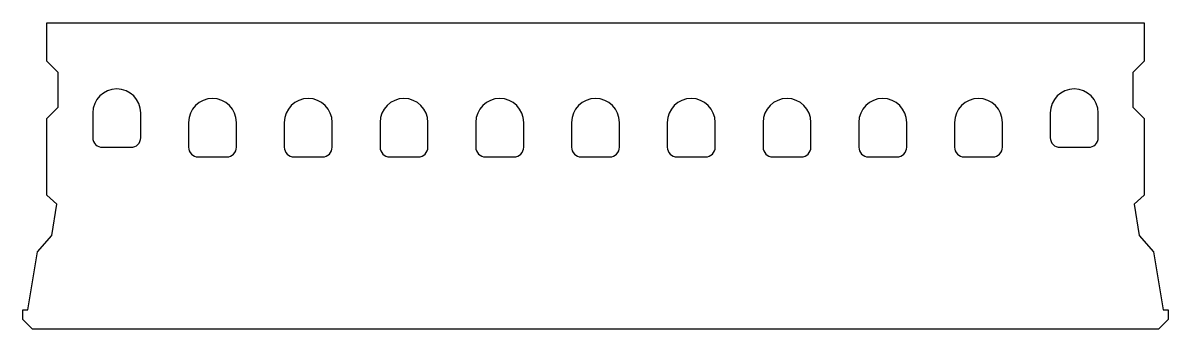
# Model space of a CAD drawing. Header units: millimetres. Extents: x 0 to 1196, y 0 to 320.
import ezdxf

# ---------------------------------------------------------------- set-up
doc = ezdxf.new("R2010")
doc.units = ezdxf.units.MM
doc.header["$LTSCALE"] = 100
doc.header["$MEASUREMENT"] = 0
doc.layers.add('A--L23', color=7, linetype='Continuous')

msp = doc.modelspace()

# ---------------------------------------------------------------- linework, layer by layer
at = {"layer": 'A--L23'}
msp.add_lwpolyline([(25, 140), (25, 220), (37, 232), (37, 268), (25, 280), (25, 320), (1171, 320), (1171, 280), (1159, 268), (1159, 232), (1171, 220), (1171, 140), (1160.4, 130.6), (1165.9, 97.8), (1180.9, 80.8), (1191, 20), (1196, 20), (1196, 10), (1186, 0), (10, 0), (0, 10), (0, 20), (5, 20), (15.1, 80.8), (30.1, 97.8), (35.6, 130.6)], close=True, dxfattribs=at)
for points in [[(73, 200, 0.414214), (83, 190), (113, 190, 0.414214), (123, 200), (123, 226, 1), (73, 226)], [(173, 190, 0.414214), (183, 180), (213, 180, 0.414214), (223, 190), (223, 216, 1), (173, 216)], [(273, 190, 0.414214), (283, 180), (313, 180, 0.414214), (323, 190), (323, 216, 1), (273, 216)], [(373, 190, 0.414214), (383, 180), (413, 180, 0.414214), (423, 190), (423, 216, 1), (373, 216)], [(473, 190, 0.414214), (483, 180), (513, 180, 0.414214), (523, 190), (523, 216, 1), (473, 216)], [(573, 190, 0.414214), (583, 180), (613, 180, 0.414214), (623, 190), (623, 216, 1), (573, 216)], [(713, 180, 0.414214), (723, 190), (723, 216, 1), (673, 216), (673, 190, 0.414214), (683, 180)], [(813, 180, 0.414214), (823, 190), (823, 216, 1), (773, 216), (773, 190, 0.414214), (783, 180)], [(913, 180, 0.414214), (923, 190), (923, 216, 1), (873, 216), (873, 190, 0.414214), (883, 180)], [(1013, 180, 0.414214), (1023, 190), (1023, 216, 1), (973, 216), (973, 190, 0.414214), (983, 180)], [(1113, 190, 0.414214), (1123, 200), (1123, 226, 1), (1073, 226), (1073, 200, 0.414214), (1083, 190)]]:
    msp.add_lwpolyline(points, format="xyb", close=True, dxfattribs=at)

doc.saveas('drawing.dxf')
